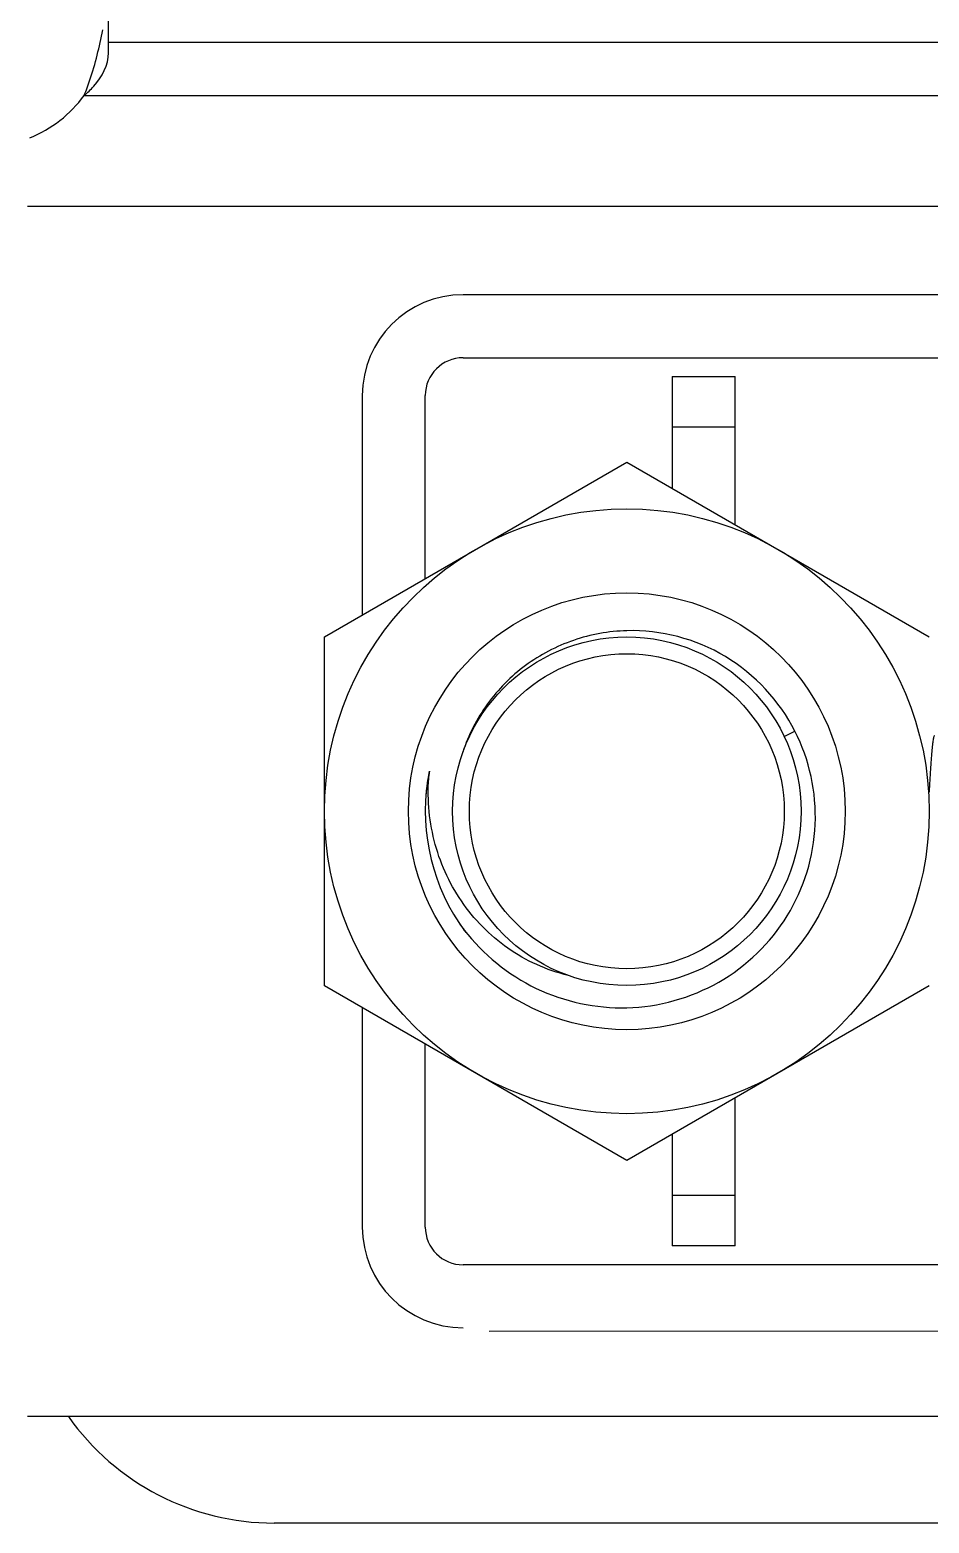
# Model space of a CAD drawing. Header units: inches. Extents: x -1293886 to -986005, y -15154 to 203628.
# Drawn here: x -1241597.9 to -1241476.2, y 83679.2 to 83881.1 of the extents above; entities that cross this region are included whole.
import ezdxf

# ---------------------------------------------------------------- set-up
doc = ezdxf.new("R2010")
doc.units = ezdxf.units.IN
doc.header["$LTSCALE"] = 100
doc.header["$MEASUREMENT"] = 0
doc.layers.add('W_DIM', color=4, linetype='Continuous')

# ---------------------------------------------------------------- blocks, each defined once
blk = doc.blocks.new('1111')
at = {"layer": 'W_DIM', "color": 7}
for p, q in [((-2281072.88, 1708378.78), (-2281072.88, 1708535.06)), ((-2281072.88, 1708380.22), (-2280943.38, 1708380.22)), ((-2281076.18, 1708372.99), (-2280940.08, 1708372.99)), ((-2280940.59, 1708357.98), (-2281083.86, 1708357.98)), ((-2280422.2, 1708346.06), (-2281024.93, 1708346.05)), ((-2281024.93, 1708337.53), (-2280912.47, 1708337.53)), ((-2280996.65, 1708334.98), (-2280988.13, 1708334.98)), ((-2280996.65, 1708334.98), (-2280996.65, 1708319.87)), ((-2280988.13, 1708314.95), (-2280988.13, 1708334.98)), ((-2281038.57, 1708332.42), (-2281038.57, 1708302.75)), ((-2281030.05, 1708307.67), (-2281030.05, 1708332.42)), ((-2280996.65, 1708328.16), (-2280988.13, 1708328.16)), ((-2281043.68, 1708299.8), (-2281002.78, 1708323.41)), ((-2281002.78, 1708323.41), (-2280961.89, 1708299.8)), ((-2281043.68, 1708252.58), (-2281043.68, 1708299.8)), ((-2280981.49, 1708286.32), (-2280980.03, 1708287.01)), ((-2281002.78, 1708228.97), (-2281043.68, 1708252.58)), ((-2280961.89, 1708252.58), (-2281002.78, 1708228.97)), ((-2281038.57, 1708249.63), (-2281038.57, 1708219.96)), ((-2281030.05, 1708219.96), (-2281030.05, 1708244.71)), ((-2280988.13, 1708217.4), (-2280988.13, 1708237.43)), ((-2280996.65, 1708232.51), (-2280996.65, 1708217.4)), ((-2280988.13, 1708224.22), (-2280996.65, 1708224.22)), ((-2280988.13, 1708217.4), (-2280996.65, 1708217.4)), ((-2280912.47, 1708214.85), (-2281024.93, 1708214.85)), ((-2280422.2, 1708205.97), (-2281021.39, 1708205.85)), ((-2281083.86, 1708194.4), (-2280940.59, 1708194.4)), ((-2280955.07, 1708179.92), (-2281050.49, 1708179.92))]:
    blk.add_line(p, q, dxfattribs=at)
for radius in [40.9, 29.54, 23.57, 21.3]:
    blk.add_circle((-2281002.78, 1708276.19), radius, dxfattribs=at)
for centre, radius, start, end in [((-2281089.92, 1708383.07), 17.04, 292.0243, 323.7485), ((-2281024.93, 1708332.42), 13.63, 90, 180), ((-2281024.93, 1708332.42), 5.11, 90, 180), ((-2281002.78, 1708276.19), 27.26, 168.5415, 213.5415), ((-2281002.73, 1708276.18), 27.31, 169.9486, 175.033), ((-2281002.87, 1708276.21), 27.16, 168.542, 169.9459), ((-2281002.61, 1708278.75), 27.03, 173.9459, 174.8169), ((-2281002.81, 1708276.18), 27.23, 213.5438, 216.97), ((-2281003.22, 1708276.72), 27.19, 214.988, 217.5933), ((-2281024.93, 1708219.96), 13.63, 180, 270), ((-2281024.93, 1708219.96), 5.11, 180, 270), ((-2281050.49, 1708214), 34.08, 215.2532, 270)]:
    blk.add_arc(centre, radius, start, end, dxfattribs=at)
for points, knots in [([(-2281076.18, 1708372.99), (-2281075.9, 1708373.69), (-2281074.85, 1708376.58), (-2281074.1, 1708379.58), (-2281073.68, 1708381.87)], [0, 0, 0, 0, 0.242689, 1, 1, 1, 1]), ([(-2281076.18, 1708372.99), (-2281075.72, 1708373.38), (-2281074.11, 1708374.92), (-2281072.88, 1708377.13), (-2281072.88, 1708378.78)], [0, 0, 0, 0, 0.266, 1, 1, 1, 1]), ([(-2281002.78, 1708300.61), (-2281005.22, 1708300.54), (-2281010.11, 1708299.66), (-2281016.7, 1708296.21), (-2281021.94, 1708290.93), (-2281024.2, 1708286.5), (-2281024.96, 1708284.18)], [0, 0, 0, 0, 0.250031, 0.500036, 0.750022, 1, 1, 1, 1]), ([(-2280980.03, 1708287.01), (-2280982.12, 1708291.11), (-2280988.73, 1708298.29), (-2280998.19, 1708300.74), (-2281002.78, 1708300.61)], [0, 0, 0, 0, 0.500108, 1, 1, 1, 1]), ([(-2281002.78, 1708249.61), (-2280998.48, 1708249.72), (-2280989.78, 1708252.13), (-2280980.13, 1708261.48), (-2280976.15, 1708274.33), (-2280978.08, 1708283.18), (-2280980.03, 1708287.01)], [0, 0, 0, 0, 0.250101, 0.50014, 0.750107, 1, 1, 1, 1]), ([(-2280961.18, 1708286.41), (-2280961.2, 1708286.41), (-2280961.24, 1708286.35), (-2280961.28, 1708286.24), (-2280961.32, 1708286.06), (-2280961.38, 1708285.7), (-2280961.46, 1708285.09), (-2280961.54, 1708284.19), (-2280961.63, 1708283.07), (-2280961.71, 1708281.77), (-2280961.8, 1708280.33), (-2280961.86, 1708279.32), (-2280961.89, 1708278.79)], [0, 0, 0, 0, 0.007976, 0.023399, 0.047119, 0.079188, 0.167777, 0.287121, 0.434165, 0.605074, 0.795358, 1, 1, 1, 1]), ([(-2281010.72, 1708253.99), (-2281013.62, 1708254.68), (-2281019.21, 1708257.22), (-2281025.61, 1708263.76), (-2281029.34, 1708272.12), (-2281029.8, 1708278.22), (-2281029.53, 1708281.2)], [0, 0, 0, 0, 0.249708, 0.499636, 0.749734, 1, 1, 1, 1]), ([(-2281024.77, 1708260.13), (-2281022.22, 1708256.82), (-2281015.48, 1708251.32), (-2281006.96, 1708249.51), (-2281002.78, 1708249.61)], [0, 0, 0, 0, 0.500072, 1, 1, 1, 1])]:
    blk.add_open_spline(points, degree=3, knots=knots, dxfattribs=at)

msp = doc.modelspace()

# ---------------------------------------------------------------- block references
at = {"layer": 'W_DIM'}
msp.add_blockref('1111', (1039485.65, -1624500.72), dxfattribs=at)

doc.saveas('drawing.dxf')
